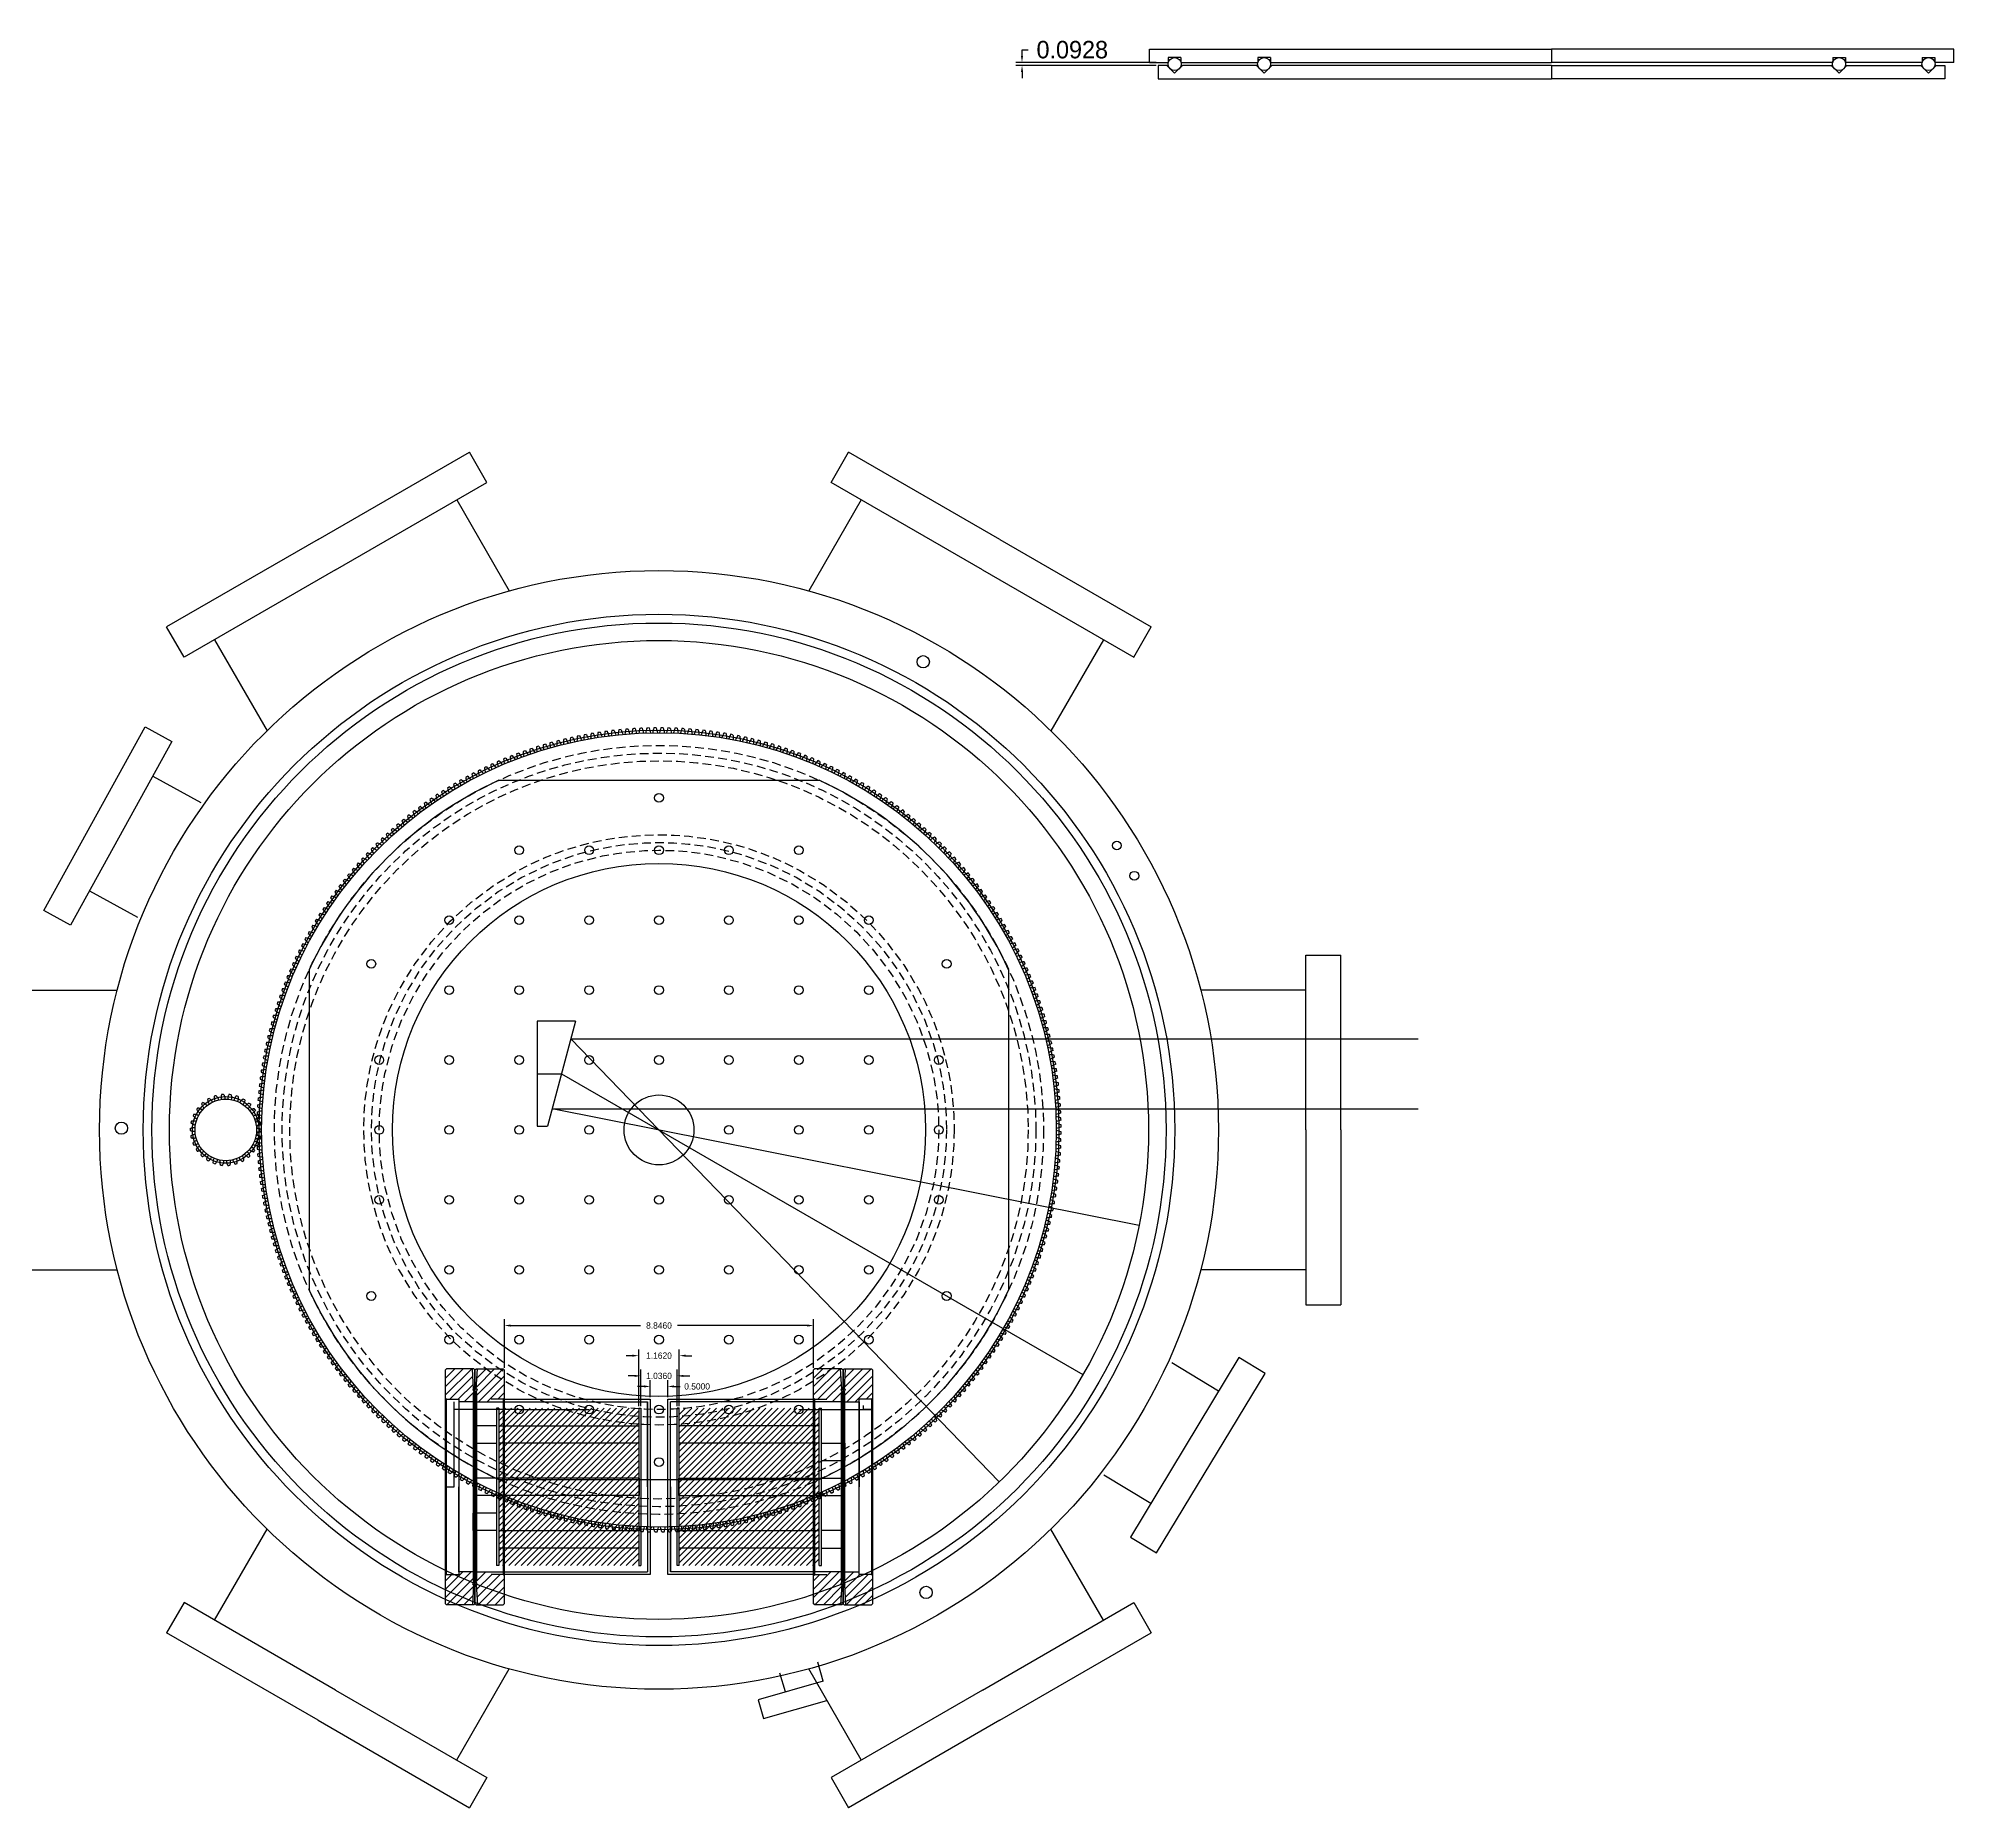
# Model space of a CAD drawing. Header units: inches. Extents: x -48 to 236, y -138 to 25.
# Drawn here: x 4.3 to 59.1, y -84.2 to -33.6 of the extents above; entities that cross this region are included whole.
import ezdxf

# ---------------------------------------------------------------- set-up
doc = ezdxf.new("R2010")
doc.units = ezdxf.units.IN
doc.header["$MEASUREMENT"] = 0
doc.linetypes.add('DASHED2', pattern=[0.375, 0.25, -0.125])
doc.dimstyles.get("Standard").update_dxf_attribs({"dimtxt": 0.18, "dimasz": 0.18, "dimexe": 0.18, "dimexo": 0.0625, "dimgap": 0.09, "dimtad": 0, "dimtih": 1, "dimtoh": 1, "dimdec": 4, "dimzin": 0, "dimdsep": 46, "dimtxsty": 'Standard', "dimcen": 0.09, "dimadec": 0, "dimazin": 0, "dimtfac": 1, "dimtdec": 4, "dimtofl": 0, "dimtmove": 0, "dimatfit": 3, "dimfxl": 1, "dimtolj": 1, "dimtzin": 0, "dimarcsym": 0})

# ---------------------------------------------------------------- blocks, each defined once
blk = doc.blocks.new('*U58')
at = {"color": 4}
blk.add_arc((-7.99, -8.151), 11.5, 45.4038, 45.7334, dxfattribs=at)
for points in [[(0.037, 0.084), (-0.004, 0.061), (-0.044, 0.036), (-0.084, 0.01)], [(0.084, 0.038), (0.061, -0.003), (0.037, -0.044), (0.012, -0.084)]]:
    blk.add_open_spline(points, degree=3, dxfattribs=at)
blk = doc.blocks.new('*U59')
at = {"color": 0, "linetype": 'ByBlock', "lineweight": -2, "transparency": 16777216}
for p, rotation in [((78.94, -95.975), 47.99999999998603), ((79.139, -95.965), 46.99999999998647), ((79.338, -95.957), 45.99999999998686), ((79.537, -95.954), 44.99999999998727), ((79.736, -95.953), 43.9999999999875), ((79.936, -95.957), 42.99999999998772), ((80.135, -95.963), 41.99999999998795), ((80.334, -95.974), 40.99999999998783), ((76.205, -96.486), 61.99999999998197), ((76.396, -96.427), 60.99999999998238), ((76.587, -96.372), 59.99999999998296), ((76.779, -96.32), 58.99999999998319), ((76.973, -96.272), 57.99999999998323), ((77.167, -96.227), 56.99999999998346), ((77.361, -96.185), 55.99999999998369), ((77.557, -96.147), 54.9999999999841), ((77.753, -96.112), 53.99999999998434), ((77.95, -96.081), 52.99999999998436), ((78.147, -96.053), 51.9999999999846), ((78.345, -96.028), 50.99999999998483), ((78.543, -96.007), 49.99999999998523), ((78.741, -95.989), 48.99999999998584), ((80.532, -95.987), 39.99999999998805), ((80.731, -96.004), 38.99999999998846), ((80.929, -96.025), 37.99999999998904), ((81.127, -96.049), 36.99999999998944), ((81.324, -96.076), 35.99999999998968), ((81.521, -96.107), 34.99999999999005), ((81.717, -96.142), 33.99999999999032), ((81.913, -96.179), 32.99999999999052), ((82.108, -96.221), 31.99999999999094), ((82.302, -96.265), 30.99999999999115), ((82.495, -96.313), 29.99999999999156), ((82.688, -96.364), 28.99999999999196), ((82.879, -96.419), 27.99999999999255), ((83.07, -96.477), 26.99999999999298), ((74.905, -96.987), 68.9999999999811), ((75.087, -96.905), 67.99999999998114), ((75.27, -96.827), 66.99999999998118), ((75.454, -96.752), 65.99999999998143), ((75.64, -96.681), 64.99999999998147), ((75.827, -96.612), 63.9999999999815), ((76.016, -96.547), 62.99999999998158), ((83.259, -96.538), 25.99999999999337), ((83.448, -96.603), 24.99999999999361), ((83.635, -96.671), 23.99999999999383), ((83.821, -96.742), 22.99999999999406), ((84.006, -96.817), 21.99999999999393), ((84.189, -96.894), 20.99999999999399), ((84.371, -96.975), 19.99999999999438), ((84.552, -97.059), 18.9999999999946), ((73.846, -97.54), 74.9999999999799), ((74.018, -97.44), 73.9999999999803), ((74.192, -97.343), 72.99999999998036), ((74.368, -97.249), 71.99999999998062), ((74.545, -97.159), 70.9999999999808), ((74.724, -97.071), 69.99999999998104), ((84.731, -97.146), 17.99999999999503), ((84.909, -97.236), 16.99999999999542), ((85.085, -97.33), 15.99999999999584), ((85.259, -97.426), 14.99999999999621), ((85.432, -97.525), 13.99999999999661), ((73.011, -98.083), 79.99999999997858), ((73.174, -97.968), 78.99999999997901), ((73.339, -97.857), 77.9999999999794), ((73.506, -97.748), 76.99999999997962), ((73.675, -97.642), 75.99999999997968), ((85.603, -97.628), 12.99999999999739), ((85.772, -97.733), 11.99999999999778), ((85.939, -97.841), 10.99999999999799), ((86.104, -97.953), 9.999999999998401), ((86.268, -98.067), 8.99999999999848), ((72.38, -98.569), 83.99999999997786), ((72.534, -98.443), 82.99999999997792), ((72.691, -98.32), 81.99999999997797), ((72.85, -98.2), 80.99999999997837), ((86.429, -98.184), 7.999999999998519), ((86.588, -98.303), 6.999999999998981), ((86.745, -98.426), 5.999999999999357), ((86.9, -98.551), 4.999999999999335), ((87.053, -98.679), 3.999999999999403), ((71.784, -99.097), 87.99999999997696), ((71.929, -98.961), 86.99999999997702), ((72.077, -98.828), 85.99999999997704), ((72.227, -98.697), 84.99999999997746), ((87.204, -98.809), 2.999999999999679), ((87.352, -98.942), 1.999999999999947), ((87.498, -99.078), 0.9999999999999002), ((71.226, -99.666), 91.99999999997675), ((71.362, -99.52), 90.99999999997681), ((71.5, -99.377), 89.99999999997667), ((71.64, -99.236), 88.99999999997672), ((87.782, -99.357), 358.9999999999983), ((87.921, -99.5), 357.9999999999979), ((88.057, -99.646), 356.9999999999979), ((70.709, -100.273), 95.99999999997618), ((70.834, -100.118), 94.99999999997608), ((70.962, -99.965), 93.99999999997651), ((71.093, -99.814), 92.99999999997671), ((88.19, -99.793), 355.9999999999981), ((88.321, -99.944), 354.999999999998), ((88.449, -100.096), 353.9999999999981), ((88.575, -100.251), 352.9999999999981), ((70.35, -100.75), 98.99999999997571), ((70.467, -100.589), 97.99999999997574), ((70.587, -100.43), 96.99999999997615), ((88.698, -100.408), 351.9999999999982), ((88.818, -100.567), 350.9999999999983), ((88.935, -100.728), 349.9999999999984), ((69.911, -101.415), 102.9999999999748), ((70.017, -101.246), 101.999999999975), ((70.125, -101.079), 100.9999999999754), ((70.236, -100.914), 99.99999999997563), ((89.05, -100.891), 348.9999999999982), ((89.161, -101.056), 347.9999999999982), ((89.27, -101.223), 346.9999999999985), ((89.376, -101.391), 345.9999999999985), ((69.613, -101.933), 105.9999999999739), ((69.709, -101.759), 104.9999999999743), ((69.809, -101.586), 103.9999999999746), ((89.478, -101.562), 344.9999999999989), ((89.578, -101.734), 343.9999999999993), ((89.675, -101.909), 342.9999999999997), ((69.342, -102.466), 108.9999999999733), ((69.43, -102.287), 107.9999999999735), ((69.52, -102.109), 106.9999999999739), ((89.769, -102.084), 341.9999999999998), ((89.859, -102.262), 340.9999999999997), ((89.947, -102.441), 339.9999999999997), ((69.1, -103.012), 112), ((69.178, -102.829), 110.9999999999722), ((69.259, -102.647), 109.999999999973), ((90.031, -102.621), 338.9999999999998), ((90.113, -102.803), 337.9999999999999), ((90.191, -102.986), 336.999999999972), ((68.887, -103.57), 114.9999999999991), ((68.955, -103.383), 113.9999999999995), ((69.026, -103.197), 113), ((90.266, -103.171), 335.9999999999722), ((90.337, -103.357), 334.9999999999723), ((90.406, -103.544), 333.9999999999724), ((68.703, -104.139), 117.9999999999983), ((68.761, -103.948), 116.9999999999987), ((68.822, -103.759), 115.9999999999987), ((90.471, -103.732), 332.9999999999727), ((90.532, -103.922), 331.9999999999729), ((90.591, -104.112), 330.9999999999728), ((68.549, -104.716), 120.9999999999967), ((68.597, -104.523), 119.9999999999973), ((68.648, -104.33), 118.9999999999977), ((90.646, -104.303), 329.9999999999729), ((90.698, -104.496), 328.9999999999729), ((90.746, -104.689), 327.9999999999732), ((68.463, -105.105), 122.9999999999962), ((68.504, -104.91), 121.9999999999965), ((90.791, -104.883), 326.9999999999732), ((90.833, -105.078), 325.9999999999733), ((90.871, -105.273), 324.9999999999735), ((68.36, -105.694), 125.9999999999959), ((68.391, -105.497), 124.9999999999962), ((68.425, -105.301), 123.9999999999962), ((90.906, -105.47), 323.9999999999737), ((90.938, -105.666), 322.999999999974), ((68.288, -106.287), 128.9999999999947), ((68.308, -106.089), 127.9999999999953), ((68.332, -105.891), 126.9999999999957), ((90.965, -105.864), 321.9999999999744), ((90.99, -106.061), 320.9999999999746), ((91.011, -106.259), 319.999999999975), ((68.247, -106.883), 131.9999999999944), ((68.257, -106.684), 130.9999999999942), ((68.271, -106.486), 129.9999999999945), ((91.029, -106.458), 318.9999999999756), ((91.043, -106.656), 317.999999999976), ((91.053, -106.855), 316.9999999999766), ((68.237, -107.282), 133.9999999999939), ((68.237, -107.481), 134.9999999999937), ((68.24, -107.082), 132.9999999999941), ((91.061, -107.054), 315.9999999999771), ((91.064, -107.254), 314.9999999999775), ((91.065, -107.453), 313.9999999999778), ((68.241, -107.68), 135.9999999999933), ((68.248, -107.879), 136.9999999999931), ((91.055, -107.851), 311.9999999999784), ((91.061, -107.652), 312.9999999999782), ((68.259, -108.078), 137.9999999999928), ((68.273, -108.277), 138.9999999999924), ((68.29, -108.475), 139.9999999999918), ((91.014, -108.447), 308.9999999999786), ((91.031, -108.249), 309.9999999999785), ((91.045, -108.05), 310.9999999999783), ((68.312, -108.673), 140.9999999999914), ((68.336, -108.871), 141.9999999999914), ((68.364, -109.068), 142.9999999999912), ((90.942, -109.041), 305.9999999999791), ((90.969, -108.843), 306.9999999999789), ((90.993, -108.645), 307.9999999999786), ((68.395, -109.265), 143.9999999999908), ((68.43, -109.461), 144.9999999999902), ((68.469, -109.657), 145.9999999999896), ((90.839, -109.629), 302.9999999999799), ((90.876, -109.434), 303.9999999999795), ((90.911, -109.237), 304.9999999999793), ((68.51, -109.851), 146.999999999989), ((68.555, -110.045), 147.9999999999884), ((90.705, -110.212), 299.999999999981), ((90.753, -110.018), 300.9999999999806), ((90.797, -109.824), 301.9999999999803), ((68.604, -110.239), 148.9999999999879), ((68.655, -110.431), 149.9999999999874), ((68.711, -110.622), 150.9999999999868), ((90.599, -110.596), 297.9999999999812), ((90.654, -110.404), 298.9999999999812), ((68.769, -110.813), 151.9999999999864), ((68.831, -111.002), 152.999999999986), ((68.896, -111.191), 153.999999999986), ((90.415, -111.164), 294.9999999999812), ((90.48, -110.976), 295.9999999999811), ((90.541, -110.786), 296.9999999999814), ((68.964, -111.378), 154.9999999999861), ((69.036, -111.564), 155.9999999999861), ((69.111, -111.748), 156.999999999986), ((90.201, -111.722), 291.9999999999817), ((90.276, -111.538), 292.9999999999813), ((90.347, -111.351), 293.9999999999813), ((69.189, -111.931), 157.9999999999862), ((69.27, -112.113), 158.9999999999859), ((69.355, -112.294), 159.9999999999855), ((89.959, -112.269), 288.9999999999829), ((90.043, -112.088), 289.9999999999829), ((90.124, -111.906), 290.9999999999825), ((69.442, -112.473), 160.9999999999853), ((69.533, -112.65), 161.9999999999852), ((69.626, -112.826), 162.9999999999852), ((89.688, -112.801), 285.9999999999836), ((89.782, -112.625), 286.9999999999833), ((89.872, -112.448), 287.999999999983), ((69.723, -113), 163.9999999999851), ((69.823, -113.172), 164.9999999999851), ((69.926, -113.343), 165.9999999999845), ((89.39, -113.319), 282.9999999999837), ((89.493, -113.148), 283.9999999999836), ((89.592, -112.976), 284.9999999999835), ((70.032, -113.512), 166.9999999999841), ((70.14, -113.679), 167.9999999999841), ((70.252, -113.844), 168.999999999984), ((70.366, -114.007), 169.9999999999836), ((88.951, -113.984), 278.9999999999843), ((89.065, -113.821), 279.9999999999843), ((89.177, -113.655), 280.9999999999843), ((89.285, -113.488), 281.9999999999841), ((70.484, -114.168), 170.9999999999834), ((70.604, -114.327), 171.9999999999833), ((70.727, -114.484), 172.9999999999832), ((88.592, -114.462), 275.9999999999855), ((88.715, -114.305), 276.9999999999851), ((88.834, -114.145), 277.9999999999847), ((70.852, -114.638), 173.9999999999829), ((70.98, -114.791), 174.9999999999826), ((71.111, -114.941), 175.9999999999823), ((71.245, -115.089), 176.999999999982), ((88.076, -115.068), 271.9999999999866), ((88.209, -114.92), 272.9999999999864), ((88.339, -114.77), 273.9999999999861), ((88.467, -114.617), 274.9999999999857), ((71.381, -115.234), 177.999999999982), ((71.519, -115.378), 178.9999999999819), ((71.66, -115.518), 180), ((71.804, -115.656), 180.9999999999817), ((87.518, -115.637), 267.9999999999868), ((87.661, -115.499), 268.9999999999868), ((87.802, -115.358), 269.9999999999867), ((87.94, -115.214), 270.9999999999866), ((71.95, -115.792), 181.9999999999816), ((72.098, -115.925), 182.9999999999817), ((72.249, -116.056), 183.9999999999815), ((72.401, -116.184), 184.9999999999815), ((86.922, -116.166), 263.9999999999876), ((87.074, -116.038), 264.9999999999873), ((87.225, -115.907), 265.9999999999869), ((87.372, -115.773), 266.9999999999869), ((72.556, -116.309), 185.9999999999815), ((72.713, -116.431), 186.9999999999815), ((72.873, -116.551), 187.9999999999813), ((73.034, -116.668), 188.9999999999809), ((86.127, -116.766), 258.9999999999887), ((86.29, -116.652), 259.9999999999886), ((86.451, -116.534), 260.9999999999882), ((86.61, -116.414), 261.9999999999878), ((86.767, -116.291), 262.9999999999876), ((73.197, -116.782), 189.9999999999808), ((73.363, -116.893), 190.9999999999806), ((73.53, -117.001), 191.9999999999803), ((73.699, -117.107), 192.9999999999803), ((73.87, -117.209), 193.9999999999799), ((74.042, -117.309), 194.9999999999795), ((85.284, -117.295), 253.9999999999894), ((85.456, -117.195), 254.9999999999894), ((85.627, -117.092), 255.999999999989), ((85.795, -116.986), 256.9999999999886), ((85.962, -116.878), 257.9999999999887), ((74.217, -117.405), 195.9999999999792), ((74.393, -117.498), 196.999999999979), ((74.57, -117.588), 197.9999999999786), ((74.749, -117.676), 198.9999999999784), ((74.93, -117.76), 199.9999999999783), ((75.112, -117.84), 200.9999999999779), ((84.215, -117.829), 247.9999999999912), ((84.397, -117.748), 248.9999999999908), ((84.577, -117.663), 249.9999999999905), ((84.756, -117.576), 250.9999999999905), ((84.934, -117.485), 251.9999999999903), ((85.109, -117.392), 252.9999999999899), ((75.296, -117.918), 201.9999999999775), ((75.481, -117.992), 202.9999999999771), ((75.667, -118.064), 203.9999999999767), ((75.854, -118.131), 204.9999999999762), ((76.042, -118.196), 205.9999999999761), ((76.232, -118.257), 206.9999999999762), ((76.422, -118.315), 207.9999999999761), ((76.614, -118.37), 208.9999999999761), ((76.806, -118.421), 209.9999999999761), ((82.522, -118.414), 238.9999999999936), ((82.715, -118.363), 239.9999999999932), ((82.906, -118.307), 240.999999999993), ((83.096, -118.249), 241.9999999999929), ((83.286, -118.187), 242.9999999999929), ((83.474, -118.122), 243.9999999999928), ((83.661, -118.054), 244.9999999999926), ((83.847, -117.982), 245.999999999992), ((84.032, -117.907), 246.9999999999916), ((77, -118.469), 210.9999999999758), ((77.194, -118.514), 211.9999999999754), ((77.389, -118.555), 212.9999999999749), ((77.584, -118.593), 213.9999999999744), ((77.781, -118.627), 214.9999999999742), ((77.978, -118.658), 215.9999999999742), ((78.175, -118.686), 216.999999999974), ((78.373, -118.71), 217.9999999999737), ((78.571, -118.73), 218.9999999999735), ((78.769, -118.747), 219.9999999999733), ((78.968, -118.761), 220.9999999999728), ((79.167, -118.771), 221.9999999999726), ((79.366, -118.778), 222.9999999999724), ((79.565, -118.781), 223.999999999972), ((79.764, -118.781), 225), ((79.964, -118.777), 225.9999999999996), ((80.163, -118.77), 226.999999999999), ((80.362, -118.759), 227.9999999999984), ((80.56, -118.745), 228.999999999998), ((80.759, -118.728), 229.9999999999974), ((80.957, -118.706), 230.9999999999972), ((81.155, -118.682), 231.999999999997), ((81.352, -118.654), 232.9999999999966), ((81.548, -118.623), 233.999999999996), ((81.745, -118.588), 234.9999999999954), ((81.94, -118.549), 235.9999999999948), ((82.135, -118.508), 236.9999999999946), ((82.329, -118.463), 237.9999999999942)]:
    blk.add_blockref('*U58', p, dxfattribs=dict(at, rotation=rotation))
blk.add_blockref('*U58', (87.641, -99.216), dxfattribs=at)
blk = doc.blocks.new('*U60')
at = {"color": 4}
blk.add_arc((-0.621, -0.699), 1.017, 46.6812, 49.9504, dxfattribs=at)
for points in [[(0.033, 0.079), (0.025, 0.075), (0.007, 0.066), (-0.016, 0.052), (-0.033, 0.039), (-0.043, 0.03), (-0.057, 0.014), (-0.067, 0.002), (-0.077, -0.008)], [(0.077, 0.04), (0.074, 0.032), (0.067, 0.013), (0.056, -0.011), (0.044, -0.03), (0.037, -0.041), (0.023, -0.056), (0.012, -0.068), (0.003, -0.079)]]:
    blk.add_open_spline(points, degree=3, knots=[0.185804, 0.185804, 0.185804, 0.185804, 0.2133464, 0.2444606, 0.2666883, 0.280025, 0.284471, 0.3276073, 0.3276073, 0.3276073, 0.3276073], dxfattribs=at)
blk = doc.blocks.new('*U61')
at = {"color": 0, "linetype": 'ByBlock', "lineweight": -2, "transparency": 16777216}
for p, rotation in [((78.89, -106.823), 95.99999999999993), ((79.02, -106.677), 83.99999999999994), ((79.178, -106.561), 71.99999999999994), ((79.356, -106.48), 59.99999999999994), ((79.547, -106.438), 47.99999999999996), ((79.742, -106.437), 35.99999999999991), ((79.934, -106.476), 23.99999999999994), ((80.113, -106.554), 11.99999999999993), ((80.404, -106.812), 347.9999999999997), ((78.716, -107.374), 131.9999999999999), ((78.735, -107.179), 119.9999999999999), ((78.794, -106.993), 107.9999999999999), ((80.502, -106.981), 335.9999999999997), ((80.564, -107.166), 323.9999999999997), ((80.586, -107.361), 311.9999999999997), ((78.737, -107.568), 143.9999999999999), ((78.799, -107.754), 155.9999999999998), ((78.898, -107.922), 167.9999999999999), ((80.411, -107.912), 275.9999999999997), ((80.508, -107.742), 287.9999999999997), ((80.567, -107.555), 299.9999999999997), ((79.03, -108.067), 180), ((79.189, -108.18), 191.9999999999997), ((79.368, -108.259), 203.9999999999997), ((79.56, -108.298), 215.9999999999997), ((79.755, -108.297), 227.9999999999997), ((79.946, -108.255), 239.9999999999997), ((80.124, -108.174), 251.9999999999997), ((80.281, -108.058), 263.9999999999998)]:
    blk.add_blockref('*U60', p, dxfattribs=dict(at, rotation=rotation))
blk.add_blockref('*U60', (80.272, -106.668), dxfattribs=at)
blk = doc.blocks.new('*D73')
at = {"color": 0, "lineweight": -2, "transparency": 16777216}
for p, q in [((32.437, -34.128), (32.437, -33.948)), ((32.437, -33.948), (32.617, -33.948)), ((36.269, -34.308), (32.257, -34.308)), ((36.269, -34.401), (32.257, -34.401)), ((32.437, -34.581), (32.437, -34.761))]:
    blk.add_line(p, q, dxfattribs=at)
at = {"color": 0, "transparency": 16777216}
for points in [[(32.407, -34.128), (32.467, -34.128), (32.437, -34.308)], [(32.407, -34.581), (32.467, -34.581), (32.437, -34.401)]]:
    blk.add_solid(points, dxfattribs=at)
at = {"layer": 'Defpoints', "color": 0, "transparency": 16777216}
for p in [(32.437, -34.308), (36.331, -34.308), (36.331, -34.401)]:
    blk.add_point(p, dxfattribs=at)
at = {"color": 0, "transparency": 16777216, "insert": (33.874, -33.948), "char_height": 0.5, "attachment_point": 5}
blk.add_mtext('\\A1;0.0928', dxfattribs=at)
blk = doc.blocks.new('*D110')
at = {"color": 0, "lineweight": -2, "transparency": 16777216}
for p, q in [((17.632, -71.648), (17.632, -70.261)), ((17.812, -70.441), (21.53, -70.441)), ((26.298, -70.441), (22.58, -70.441)), ((26.478, -71.648), (26.478, -70.261))]:
    blk.add_line(p, q, dxfattribs=at)
at = {"color": 0, "transparency": 16777216}
for points in [[(17.812, -70.411), (17.812, -70.471), (17.632, -70.441)], [(26.298, -70.411), (26.298, -70.471), (26.478, -70.441)]]:
    blk.add_solid(points, dxfattribs=at)
at = {"layer": 'Defpoints', "color": 0, "transparency": 16777216}
for p in [(26.478, -70.441), (17.632, -71.71), (26.478, -71.71)]:
    blk.add_point(p, dxfattribs=at)
at = {"color": 0, "transparency": 16777216, "insert": (22.055, -70.441), "char_height": 0.18, "attachment_point": 5}
blk.add_mtext('\\A1;8.8460', dxfattribs=at)
blk = doc.blocks.new('*D111')
at = {"color": 0, "lineweight": -2, "transparency": 16777216}
for p, q in [((21.625, -72.183), (21.445, -72.183)), ((21.805, -72.488), (21.805, -72.003)), ((22.305, -72.488), (22.305, -72.003)), ((22.485, -72.183), (22.665, -72.183))]:
    blk.add_line(p, q, dxfattribs=at)
at = {"color": 0, "transparency": 16777216}
for points in [[(21.625, -72.153), (21.625, -72.213), (21.805, -72.183)], [(22.485, -72.153), (22.485, -72.213), (22.305, -72.183)]]:
    blk.add_solid(points, dxfattribs=at)
at = {"layer": 'Defpoints', "color": 0, "transparency": 16777216}
for p in [(22.305, -72.183), (21.805, -72.55), (22.305, -72.55)]:
    blk.add_point(p, dxfattribs=at)
at = {"color": 0, "transparency": 16777216, "insert": (23.145, -72.183), "char_height": 0.18, "attachment_point": 5}
blk.add_mtext('\\A1;0.5000', dxfattribs=at)
blk = doc.blocks.new('*D112')
at = {"color": 0, "lineweight": -2, "transparency": 16777216}
for p, q in [((21.537, -72.743), (21.537, -71.702)), ((22.573, -72.743), (22.573, -71.702)), ((21.357, -71.882), (21.177, -71.882)), ((22.753, -71.882), (22.933, -71.882))]:
    blk.add_line(p, q, dxfattribs=at)
at = {"color": 0, "transparency": 16777216}
for points in [[(21.357, -71.852), (21.357, -71.912), (21.537, -71.882)], [(22.753, -71.852), (22.753, -71.912), (22.573, -71.882)]]:
    blk.add_solid(points, dxfattribs=at)
at = {"layer": 'Defpoints', "color": 0, "transparency": 16777216}
for p in [(22.573, -71.882), (21.537, -72.805), (22.573, -72.805)]:
    blk.add_point(p, dxfattribs=at)
at = {"color": 0, "transparency": 16777216, "insert": (22.055, -71.882), "char_height": 0.18, "attachment_point": 5}
blk.add_mtext('\\A1;1.0360', dxfattribs=at)
blk = doc.blocks.new('*D113')
at = {"color": 0, "lineweight": -2, "transparency": 16777216}
for p, q in [((21.474, -72.743), (21.474, -71.123)), ((22.636, -72.743), (22.636, -71.123)), ((21.294, -71.303), (21.114, -71.303)), ((22.816, -71.303), (22.996, -71.303))]:
    blk.add_line(p, q, dxfattribs=at)
at = {"color": 0, "transparency": 16777216}
for points in [[(21.294, -71.273), (21.294, -71.333), (21.474, -71.303)], [(22.816, -71.273), (22.816, -71.333), (22.636, -71.303)]]:
    blk.add_solid(points, dxfattribs=at)
at = {"layer": 'Defpoints', "color": 0, "transparency": 16777216}
for p in [(22.636, -71.303), (21.474, -72.805), (22.636, -72.805)]:
    blk.add_point(p, dxfattribs=at)
at = {"color": 0, "transparency": 16777216, "insert": (22.055, -71.303), "char_height": 0.18, "attachment_point": 5}
blk.add_mtext('\\A1;1.1620', dxfattribs=at)

msp = doc.modelspace()

# ---------------------------------------------------------------- hatches: boundary and pattern name
h = msp.add_hatch()
h.set_pattern_fill('ANSI31', color=1)
h.set_pattern_definition([(45, (42.602, -48.7493), (-0.08838835, 0.08838835), [])])
h.paths.add_polyline_path([(21.47364, -72.80547), (17.47364, -72.80547), (17.47364, -73.30547), (21.47364, -73.30547)])
h.paths.add_polyline_path([(21.47364, -73.30547), (17.47364, -73.30547), (17.47364, -73.80547), (21.47364, -73.80547)])
h.paths.add_polyline_path([(21.47364, -73.80547), (17.47364, -73.80547), (17.47364, -76.30547), (21.47364, -76.30547)])
h.paths.add_polyline_path([(21.47364, -76.30547), (17.47364, -76.30547), (17.47364, -76.80547), (21.47364, -76.80547)])
h.paths.add_polyline_path([(21.47364, -76.80547), (17.47364, -76.80547), (17.47364, -77.30547), (21.47364, -77.30547)])
h = msp.add_hatch()
h.set_pattern_fill('ANSI31', color=1, angle=180)
h.set_pattern_definition([(225, (1.50727, -101.36124), (0.08838835, -0.08838835), [])])
h.paths.add_polyline_path([(22.63564, -77.30506), (26.63564, -77.30506), (26.63564, -76.80506), (22.63564, -76.80506)])
h.paths.add_polyline_path([(22.63564, -76.80506), (26.63564, -76.80506), (26.63564, -76.30506), (22.63564, -76.30506)])
h.paths.add_polyline_path([(22.63564, -76.30506), (26.63564, -76.30506), (26.63564, -73.80506), (22.63564, -73.80506)])
h.paths.add_polyline_path([(22.63564, -73.80506), (26.63564, -73.80506), (26.63564, -73.30506), (22.63564, -73.30506)])
h.paths.add_polyline_path([(22.63564, -73.30506), (26.63564, -73.30506), (26.63564, -72.80506), (22.63564, -72.80506)])

# ---------------------------------------------------------------- linework, layer by layer
at = {"color": 4}
for p, q in [((36.08126, -34.30848), (36.08126, -33.93348)), ((36.08126, -33.93348), (47.58126, -33.93348)), ((47.58126, -33.93348), (47.58126, -34.30848)), ((47.58126, -33.93348), (47.58126, -34.30848)), ((47.58126, -33.93348), (47.58126, -34.30848)), ((47.58126, -33.93348), (47.58126, -34.30848)), ((47.58126, -33.93348), (47.58126, -34.30848)), ((59.08126, -33.93348), (47.58126, -33.93348)), ((47.58126, -33.93348), (47.58126, -34.30848)), ((47.58126, -33.93348), (47.58126, -34.30848)), ((47.58126, -33.93348), (47.58126, -34.30848)), ((59.08126, -34.30848), (59.08126, -33.93348)), ((36.08126, -34.30848), (36.62116, -34.30848)), ((36.33126, -34.40124), (36.33126, -34.77624)), ((36.58129, -34.40124), (36.33126, -34.40124)), ((36.80226, -34.62221), (36.58129, -34.40124)), ((36.98336, -34.16951), (36.62116, -34.16951)), ((36.62116, -34.16951), (36.62116, -34.30848)), ((37.02323, -34.40124), (36.80226, -34.62221)), ((36.98336, -34.16951), (36.98336, -34.30848)), ((36.98336, -34.30848), (39.17916, -34.30848)), ((39.13929, -34.40124), (37.02323, -34.40124)), ((39.36026, -34.62221), (39.13929, -34.40124)), ((39.54136, -34.16951), (39.17916, -34.16951)), ((39.17916, -34.16951), (39.17916, -34.30848)), ((39.58123, -34.40124), (39.36026, -34.62221)), ((39.54136, -34.16951), (39.54136, -34.30848)), ((39.54136, -34.30848), (47.58126, -34.30848)), ((47.58126, -34.40124), (39.58123, -34.40124)), ((55.62116, -34.30848), (47.58126, -34.30848)), ((47.58126, -34.40124), (47.58126, -34.77624)), ((47.58126, -34.40124), (47.58126, -34.77624)), ((47.58126, -34.40124), (47.58126, -34.77624)), ((47.58126, -34.40124), (47.58126, -34.77624)), ((47.58126, -34.40124), (47.58126, -34.77624)), ((47.58126, -34.40124), (47.58126, -34.77624)), ((47.58126, -34.40124), (47.58126, -34.77624)), ((47.58126, -34.40124), (47.58126, -34.77624)), ((47.58126, -34.40124), (55.58129, -34.40124)), ((47.58126, -34.40124), (47.58126, -34.77624)), ((47.58126, -34.40124), (47.58126, -34.77624)), ((47.58126, -34.40124), (47.58126, -34.77624)), ((47.58126, -34.40124), (47.58126, -34.77624)), ((47.58126, -34.40124), (47.58126, -34.77624)), ((47.58126, -34.40124), (47.58126, -34.77624)), ((47.58126, -34.40124), (47.58126, -34.77624)), ((47.58126, -34.40124), (47.58126, -34.77624)), ((55.58129, -34.40124), (55.80226, -34.62221)), ((55.62116, -34.16951), (55.98336, -34.16951)), ((55.62116, -34.16951), (55.62116, -34.30848)), ((55.80226, -34.62221), (56.02323, -34.40124)), ((55.98336, -34.16951), (55.98336, -34.30848)), ((58.17916, -34.30848), (55.98336, -34.30848)), ((56.02323, -34.40124), (58.13929, -34.40124)), ((58.13929, -34.40124), (58.36026, -34.62221)), ((58.17916, -34.16951), (58.54136, -34.16951)), ((58.17916, -34.16951), (58.17916, -34.30848)), ((58.36026, -34.62221), (58.58123, -34.40124)), ((58.54136, -34.16951), (58.54136, -34.30848)), ((59.08126, -34.30848), (58.54136, -34.30848)), ((58.58123, -34.40124), (58.83126, -34.40124)), ((58.83126, -34.40124), (58.83126, -34.77624)), ((36.33126, -34.77624), (38.08126, -34.77624)), ((38.08126, -34.77624), (47.58126, -34.77624)), ((57.08126, -34.77624), (47.58126, -34.77624)), ((58.83126, -34.77624), (57.08126, -34.77624)), ((17.47364, -73.30547), (21.47364, -73.30547)), ((22.63564, -73.30506), (26.63564, -73.30506)), ((21.47364, -73.80547), (17.47364, -73.80547)), ((26.63564, -73.80506), (22.63564, -73.80506)), ((17.47364, -76.30547), (21.47364, -76.30547)), ((22.63564, -76.30506), (26.63564, -76.30506)), ((21.47364, -76.80547), (17.47364, -76.80547)), ((26.63564, -76.80506), (22.63564, -76.80506))]:
    msp.add_line(p, q, dxfattribs=at)
for p, q in [((12.30464, -47.95807), (16.63476, -45.45807)), ((17.13476, -46.3241), (16.63476, -45.45807)), ((26.97451, -46.3241), (27.47451, -45.45807)), ((31.80464, -47.95807), (27.47451, -45.45807)), ((12.80464, -48.8241), (17.13476, -46.3241)), ((31.30464, -48.8241), (26.97451, -46.3241)), ((16.26874, -46.8241), (17.77277, -49.42916)), ((27.84054, -46.8241), (26.3365, -49.42916)), ((27.84054, -46.8241), (26.3365, -49.42916)), ((12.30464, -47.95807), (7.97451, -50.45807)), ((31.80464, -47.95807), (36.13476, -50.45807)), ((12.80464, -48.8241), (8.47451, -51.3241)), ((31.30464, -48.8241), (35.63476, -51.3241)), ((8.47451, -51.3241), (7.97451, -50.45807)), ((9.34054, -50.8241), (10.84457, -53.42916)), ((34.76874, -50.8241), (33.26471, -53.42916)), ((34.76874, -50.8241), (33.26471, -53.42916)), ((35.63476, -51.3241), (36.13476, -50.45807)), ((7.58025, -54.72385), (8.94855, -55.47828)), ((17.47206, -54.84557), (26.63721, -54.84557)), ((5.90869, -55.94334), (5.90869, -55.94334)), ((5.76962, -58.00778), (7.13792, -58.7622)), ((40.55464, -64.84557), (40.55464, -59.84557)), ((40.55464, -59.84557), (41.55464, -59.84557)), ((41.55464, -64.84557), (41.55464, -59.84557)), ((12.05464, -60.26299), (12.05464, -69.42814)), ((32.05464, -60.26299), (32.05464, -69.42814)), ((3.55464, -60.84557), (6.5627, -60.84557)), ((40.55464, -60.84557), (37.54657, -60.84557)), ((40.55464, -60.84557), (37.54657, -60.84557)), ((19.27006, -63.23789), (34.17899, -71.84557)), ((40.55464, -64.84557), (40.55464, -69.84557)), ((41.55464, -64.84557), (41.55464, -69.84557)), ((3.55464, -68.84557), (6.5627, -68.84557)), ((40.55464, -68.84557), (37.54657, -68.84557)), ((40.55464, -68.84557), (37.54657, -68.84557)), ((40.55464, -69.84557), (41.55464, -69.84557)), ((16.79164, -71.71062), (16.79164, -75.05547)), ((38.05749, -72.3199), (36.71999, -71.51213)), ((15.95164, -72.80547), (15.95164, -75.05547)), ((16.20164, -74.15913), (16.20164, -72.62047)), ((18.05464, -72.84557), (16.20164, -72.84557)), ((17.25164, -72.62047), (21.72164, -72.62047)), ((17.60164, -72.55047), (21.72164, -72.55047)), ((18.05464, -72.84557), (20.05464, -72.84557)), ((21.72164, -72.55047), (21.80464, -72.55007)), ((21.72164, -75.05546), (21.72164, -72.62047)), ((21.72164, -72.62047), (21.72164, -75.05547)), ((21.80464, -72.55007), (21.80464, -77.56046)), ((22.30464, -77.56046), (22.30464, -72.55007)), ((22.30464, -72.55007), (22.38764, -72.55007)), ((22.38764, -72.55007), (26.50764, -72.55007)), ((22.38764, -75.05507), (22.38764, -72.62007)), ((26.85764, -72.62007), (22.38764, -72.62007)), ((26.05464, -72.84557), (28.15764, -72.84557)), ((27.77764, -72.62006), (27.77764, -75.05506)), ((27.90764, -72.84557), (27.90764, -72.72593)), ((28.15764, -72.84557), (27.90764, -72.84557)), ((16.79164, -75.05547), (16.79164, -73.47207)), ((27.31764, -75.05507), (27.31764, -73.47167)), ((16.20164, -75.05547), (16.20164, -74.15913)), ((21.48664, -74.80547), (16.79164, -74.80547)), ((17.47206, -74.84557), (26.63721, -74.84557)), ((21.48664, -74.80547), (21.48664, -75.05547)), ((22.62264, -75.05507), (22.62264, -74.80507)), ((22.62264, -74.80507), (27.31764, -74.80507)), ((36.11884, -75.52991), (34.78134, -74.72214)), ((15.95164, -75.05547), (16.20164, -75.05547)), ((16.33164, -77.49047), (16.33164, -75.05547)), ((16.79164, -75.05547), (16.79164, -76.63887)), ((21.48664, -75.30547), (16.79164, -75.30547)), ((21.48664, -75.05547), (21.48664, -75.30547)), ((21.72164, -75.05546), (21.72164, -77.49047)), ((22.38764, -75.05507), (22.38764, -77.49007)), ((22.38764, -77.49007), (22.38764, -75.05507)), ((22.62264, -75.30507), (22.62264, -75.05507)), ((22.62264, -75.30507), (27.31764, -75.30507)), ((27.31764, -78.39992), (27.31764, -75.05507)), ((27.31764, -75.05507), (27.31764, -76.63847)), ((28.15764, -77.30506), (28.15764, -75.05506)), ((9.34054, -78.86704), (10.84457, -76.26197)), ((34.76874, -78.86704), (33.26471, -76.26197)), ((17.25164, -77.49047), (21.72164, -77.49047)), ((21.72164, -77.56046), (17.60164, -77.56047)), ((21.80464, -77.56046), (21.72164, -77.56046)), ((22.38764, -77.56007), (22.30464, -77.56046)), ((26.85764, -77.49007), (22.38764, -77.49007)), ((26.50764, -77.56007), (22.38764, -77.56007)), ((8.47451, -78.36704), (7.97451, -79.23306)), ((12.80464, -80.86704), (8.47451, -78.36704)), ((31.30464, -80.86704), (35.63476, -78.36704)), ((35.63476, -78.36704), (36.13476, -79.23306)), ((12.30464, -81.73306), (7.97451, -79.23306)), ((31.80464, -81.73306), (36.13476, -79.23306)), ((16.26874, -82.86704), (17.77277, -80.26197)), ((25.66828, -80.92175), (25.51457, -80.38066)), ((27.84054, -82.86704), (26.3365, -80.26197)), ((26.75046, -80.61433), (26.59675, -80.07324)), ((12.80464, -80.86704), (17.13476, -83.36704)), ((31.30464, -80.86704), (26.97451, -83.36704)), ((12.30464, -81.73306), (16.63476, -84.23306)), ((31.80464, -81.73306), (27.47451, -84.23306)), ((17.13476, -83.36704), (16.63476, -84.23306)), ((26.97451, -83.36704), (27.47451, -84.23306))]:
    msp.add_line(p, q)
at = {"color": 2}
for p, q in [((19.66813, -61.73789), (18.56813, -61.73789)), ((18.56813, -61.73789), (18.56813, -64.73789)), ((19.66813, -61.73789), (18.86813, -64.73789)), ((18.56813, -63.23789), (19.27006, -63.23789)), ((18.56813, -64.73789), (18.86813, -64.73789)), ((16.74164, -73.30547), (16.74164, -73.80547)), ((17.41064, -73.30547), (16.74164, -73.30547)), ((16.74164, -73.80547), (17.41064, -73.80547)), ((26.69864, -73.80506), (27.36764, -73.80506)), ((27.36764, -73.80506), (27.36764, -74.30506)), ((26.69864, -74.30506), (27.36764, -74.30506)), ((16.74164, -76.30547), (16.74164, -75.80547)), ((17.41064, -75.80547), (16.74164, -75.80547)), ((17.41064, -76.30547), (16.74164, -76.30547)), ((27.36764, -76.30506), (26.69864, -76.30506)), ((27.36764, -76.80506), (27.36764, -76.30506)), ((26.69864, -76.80506), (27.36764, -76.80506))]:
    msp.add_line(p, q, dxfattribs=at)
at = {"color": 1}
for p, q in [((19.5348, -62.23789), (43.76813, -62.23789)), ((19.5348, -62.23789), (31.78311, -74.91318)), ((19.00147, -64.23789), (43.76813, -64.23789)), ((35.78532, -67.5784), (19.00147, -64.23789))]:
    msp.add_line(p, q, dxfattribs=at)
at = {"color": 2, "linetype": 'Continuous'}
for p, q in [((16.69882, -71.68047), (15.95164, -72.42766)), ((16.45726, -71.68047), (15.95164, -72.1861)), ((16.2157, -71.68047), (15.95164, -71.94454)), ((16.83305, -72.20137), (17.35394, -71.68047)), ((16.84164, -72.43433), (17.5955, -71.68047)), ((16.8464, -71.94645), (17.11239, -71.68047)), ((16.85976, -71.69153), (16.87083, -71.68047)), ((27.22482, -71.68007), (26.47764, -72.42725)), ((26.98326, -71.68007), (26.47764, -72.1857)), ((26.7417, -71.68007), (26.47764, -71.94414)), ((27.35904, -72.20096), (27.87994, -71.68006)), ((27.36764, -72.43393), (28.1215, -71.68006)), ((27.3724, -71.94604), (27.63838, -71.68006)), ((27.38576, -71.69113), (27.39683, -71.68006)), ((16.73376, -71.88709), (16.07038, -72.55047)), ((16.74579, -72.11662), (16.31194, -72.55047)), ((16.89706, -72.62047), (17.63164, -71.88589)), ((17.13862, -72.62047), (17.63164, -72.12745)), ((27.25976, -71.88669), (26.59638, -72.55007)), ((27.27179, -72.11622), (26.83793, -72.55007)), ((27.42306, -72.62006), (28.15764, -71.88549)), ((27.66462, -72.62006), (28.15764, -72.12704)), ((16.75706, -72.34691), (16.48349, -72.62047)), ((16.74164, -72.60389), (16.72505, -72.62047)), ((17.45018, -72.55047), (17.63164, -72.369)), ((27.28306, -72.3465), (27.00949, -72.62007)), ((27.26764, -72.60349), (27.25105, -72.62007)), ((27.97618, -72.55006), (28.15764, -72.3686)), ((16.68621, -77.49047), (15.95164, -78.22505)), ((16.44466, -77.49047), (15.95164, -77.98349)), ((16.1331, -77.56047), (15.95164, -77.74193)), ((16.74164, -77.67661), (15.98777, -78.43047)), ((16.82621, -77.76403), (17.09978, -77.49047)), ((16.83749, -77.99432), (17.27134, -77.56047)), ((16.84164, -77.50705), (16.85822, -77.49047)), ((16.84952, -78.22385), (17.5129, -77.56047)), ((16.88445, -78.43047), (17.63164, -77.68328)), ((27.21221, -77.49007), (26.47764, -78.22465)), ((26.97065, -77.49007), (26.47764, -77.98309)), ((26.6591, -77.56007), (26.47764, -77.74153)), ((27.26764, -77.67621), (26.51377, -78.43007)), ((27.35221, -77.76363), (27.62578, -77.49006)), ((27.36349, -77.99391), (27.79734, -77.56006)), ((27.36764, -77.50665), (27.38422, -77.49006)), ((27.37551, -78.22344), (28.03889, -77.56006)), ((27.41045, -78.43006), (28.15764, -77.68288)), ((16.75023, -77.90957), (16.22933, -78.43047)), ((16.73687, -78.16449), (16.47089, -78.43047)), ((17.12601, -78.43047), (17.63164, -77.92484)), ((17.36757, -78.43047), (17.63164, -78.1664)), ((27.27623, -77.90917), (26.75533, -78.43007)), ((27.26287, -78.16409), (26.99689, -78.43007)), ((27.65201, -78.43006), (28.15764, -77.92444)), ((27.89357, -78.43006), (28.15764, -78.166)), ((16.72351, -78.41941), (16.71245, -78.43047)), ((27.24951, -78.41901), (27.23845, -78.43007))]:
    msp.add_line(p, q, dxfattribs=at)
at = {"color": 7, "linetype": 'Continuous'}
for p, q in [((15.98164, -71.68047), (15.95164, -71.71047)), ((15.95164, -78.40047), (15.95164, -71.71047)), ((16.72293, -71.68047), (15.98164, -71.68047)), ((16.75359, -72.26547), (16.72293, -71.68047)), ((16.76164, -71.68062), (16.72294, -71.68062)), ((16.76164, -71.68062), (16.79164, -71.71062)), ((16.79164, -71.71061), (16.82164, -71.68061)), ((16.79164, -71.71061), (16.79164, -78.40032)), ((16.79164, -78.40033), (16.79164, -71.71062)), ((16.82164, -71.68061), (16.86034, -71.68061)), ((16.82969, -72.26547), (16.86034, -71.68047)), ((16.86034, -71.68047), (17.60164, -71.68047)), ((17.60164, -71.68047), (17.63164, -71.71047)), ((17.63164, -71.71047), (17.63164, -78.40047)), ((26.50764, -71.68007), (26.47764, -71.71007)), ((26.47764, -78.40007), (26.47764, -71.71007)), ((27.24893, -71.68007), (26.50764, -71.68007)), ((27.27959, -72.26507), (27.24893, -71.68007)), ((27.28764, -71.68022), (27.24894, -71.68022)), ((27.28764, -71.68022), (27.31764, -71.71022)), ((27.31764, -71.71021), (27.34764, -71.68021)), ((27.31764, -71.71021), (27.31764, -78.39992)), ((27.31764, -78.39992), (27.31764, -71.71022)), ((27.34764, -71.68021), (27.38633, -71.68021)), ((27.35568, -72.26506), (27.38634, -71.68006)), ((27.38634, -71.68006), (28.12764, -71.68006)), ((28.12764, -71.68006), (28.15764, -71.71006)), ((28.15764, -71.71006), (28.15764, -78.40006)), ((16.72742, -72.26547), (16.75359, -72.26547)), ((16.72742, -72.26547), (16.76564, -72.37047)), ((16.7536, -72.26565), (16.79164, -72.26565)), ((16.82968, -72.26564), (16.79164, -72.26564)), ((16.85585, -72.26547), (16.81764, -72.37047)), ((16.85585, -72.26547), (16.82969, -72.26547)), ((27.25342, -72.26507), (27.27959, -72.26507)), ((27.25342, -72.26507), (27.29164, -72.37007)), ((27.2796, -72.26525), (27.31764, -72.26525)), ((27.35567, -72.26524), (27.31764, -72.26524)), ((27.38185, -72.26506), (27.34364, -72.37006)), ((27.38185, -72.26506), (27.35568, -72.26506)), ((15.95164, -72.52047), (15.98164, -72.55047)), ((15.98164, -72.55047), (16.33164, -72.55047)), ((15.98164, -77.56047), (15.98164, -72.55047)), ((16.33164, -72.55047), (16.33164, -77.56047)), ((16.74164, -72.62047), (16.33164, -72.62047)), ((16.74164, -72.37047), (16.76564, -72.37047)), ((16.74164, -72.37047), (16.74164, -77.74047)), ((16.76564, -72.37047), (16.76564, -77.74047)), ((16.81764, -77.74047), (16.81764, -72.37047)), ((16.84164, -72.37047), (16.81764, -72.37047)), ((16.84164, -77.74047), (16.84164, -72.37047)), ((16.84164, -72.62047), (17.25164, -72.62047)), ((17.60164, -72.55047), (17.25164, -72.55047)), ((17.63164, -72.52047), (17.60164, -72.55047)), ((17.60164, -72.55047), (17.60164, -77.56047)), ((26.47764, -72.52007), (26.50764, -72.55007)), ((26.50764, -72.55007), (26.85764, -72.55007)), ((26.50764, -77.56007), (26.50764, -72.55007)), ((27.26764, -72.62007), (26.85764, -72.62007)), ((27.26764, -72.37007), (27.29164, -72.37007)), ((27.26764, -72.37007), (27.26764, -77.74007)), ((27.29164, -72.37007), (27.29164, -77.74007)), ((27.34364, -77.74006), (27.34364, -72.37006)), ((27.36764, -72.37006), (27.34364, -72.37006)), ((27.36764, -77.74006), (27.36764, -72.37006)), ((27.36764, -72.62006), (27.77764, -72.62006)), ((27.77764, -77.56006), (27.77764, -72.55006)), ((28.12764, -72.55006), (27.77764, -72.55006)), ((28.15764, -72.52006), (28.12764, -72.55006)), ((28.12764, -72.55006), (28.12764, -77.56006)), ((15.95164, -77.59047), (15.98164, -77.56047)), ((15.98164, -77.56047), (16.33164, -77.56047)), ((16.74164, -77.49047), (16.33164, -77.49047)), ((16.72742, -77.84547), (16.76564, -77.74047)), ((16.74164, -77.74047), (16.76564, -77.74047)), ((16.84164, -77.74047), (16.81764, -77.74047)), ((16.85585, -77.84547), (16.81764, -77.74047)), ((16.84164, -77.49047), (17.25164, -77.49047)), ((17.60164, -77.56047), (17.25164, -77.56047)), ((17.63164, -77.59047), (17.60164, -77.56047)), ((26.47764, -77.59007), (26.50764, -77.56007)), ((26.50764, -77.56007), (26.85764, -77.56007)), ((27.26764, -77.49007), (26.85764, -77.49007)), ((27.25342, -77.84507), (27.29164, -77.74007)), ((27.26764, -77.74007), (27.29164, -77.74007)), ((27.36764, -77.74006), (27.34364, -77.74006)), ((27.38185, -77.84506), (27.34364, -77.74006)), ((27.36764, -77.49006), (27.77764, -77.49006)), ((28.12764, -77.56006), (27.77764, -77.56006)), ((28.15764, -77.59006), (28.12764, -77.56006)), ((16.75359, -77.84547), (16.72293, -78.43047)), ((16.72742, -77.84547), (16.75359, -77.84547)), ((16.7536, -77.8453), (16.79164, -77.8453)), ((16.82968, -77.84529), (16.79164, -77.84529)), ((16.85585, -77.84547), (16.82969, -77.84547)), ((16.82969, -77.84547), (16.86034, -78.43047)), ((27.27959, -77.84507), (27.24893, -78.43007)), ((27.25342, -77.84507), (27.27959, -77.84507)), ((27.2796, -77.8449), (27.31764, -77.8449)), ((27.35567, -77.84489), (27.31764, -77.84489)), ((27.38185, -77.84506), (27.35568, -77.84506)), ((27.35568, -77.84506), (27.38634, -78.43006)), ((15.98164, -78.43047), (15.95164, -78.40047)), ((16.72293, -78.43047), (15.98164, -78.43047)), ((16.76164, -78.43033), (16.72294, -78.43033)), ((16.79164, -78.40033), (16.76164, -78.43033)), ((16.82164, -78.43032), (16.79164, -78.40032)), ((16.82164, -78.43032), (16.86034, -78.43032)), ((16.86034, -78.43047), (17.60164, -78.43047)), ((17.60164, -78.43047), (17.63164, -78.40047)), ((26.50764, -78.43007), (26.47764, -78.40007)), ((27.24893, -78.43007), (26.50764, -78.43007)), ((27.28764, -78.42993), (27.24894, -78.42993)), ((27.31764, -78.39992), (27.28764, -78.42993)), ((27.34764, -78.42992), (27.31764, -78.39992)), ((27.34764, -78.42992), (27.38633, -78.42992)), ((27.38634, -78.43006), (28.12764, -78.43006)), ((28.12764, -78.43006), (28.15764, -78.40006))]:
    msp.add_line(p, q, dxfattribs=at)
at = {"color": 3}
for p, q in [((17.47364, -72.80547), (17.41064, -72.80547)), ((17.41064, -72.80547), (17.41064, -77.30547)), ((17.47364, -72.80547), (17.47364, -77.30547)), ((21.47364, -72.80547), (21.53664, -72.80547)), ((21.47364, -72.80547), (21.47364, -77.30547)), ((21.53664, -72.80547), (21.53664, -77.30547)), ((22.57264, -77.30506), (22.57264, -72.80506)), ((22.63564, -72.80506), (22.57264, -72.80506)), ((22.63564, -77.30506), (22.63564, -72.80506)), ((26.63564, -77.30506), (26.63564, -72.80506)), ((26.63564, -72.80506), (26.69864, -72.80506)), ((26.69864, -77.30506), (26.69864, -72.80506)), ((17.47364, -77.30547), (17.41064, -77.30547)), ((21.47364, -77.30547), (21.53664, -77.30547)), ((22.63564, -77.30506), (22.57264, -77.30506)), ((26.63564, -77.30506), (26.69864, -77.30506))]:
    msp.add_line(p, q, dxfattribs=at)
for points in [[(8.12343, -53.73868), (5.22644, -58.99295), (4.46019, -58.57047), (7.35718, -53.3162)], [(38.63909, -71.3569), (35.53725, -76.49291), (36.28625, -76.94526), (39.38809, -71.80925)]]:
    msp.add_lwpolyline(points, close=True)
msp.add_lwpolyline([(26.75046, -80.61433), (24.8867, -81.14377), (25.04041, -81.68486), (26.85964, -81.16807)])
at = {"color": 4}
for centre, radius in [((36.80226, -34.35705), 0.1875), ((39.36026, -34.35705), 0.1875), ((55.80226, -34.35705), 0.1875), ((58.36026, -34.35705), 0.1875), ((22.05464, -64.84557), 11.363), ((22.05464, -64.84557), 7.625), ((9.66514, -64.84557), 0.8796)]:
    msp.add_circle(centre, radius, dxfattribs=at)
for centre, radius in [((22.05464, -64.84557), 16), ((22.05464, -64.84557), 14.75), ((22.05464, -64.84557), 14.5), ((22.05464, -64.84557), 14), ((29.61154, -51.45352), 0.175), ((22.05464, -55.34557), 0.125), ((18.05464, -56.84557), 0.125), ((20.05464, -56.84557), 0.125), ((22.05464, -56.84557), 0.125), ((24.05464, -56.84557), 0.125), ((26.05464, -56.84557), 0.125), ((35.14882, -56.70829), 0.125), ((35.64882, -57.57431), 0.125), ((16.05464, -58.84557), 0.125), ((18.05464, -58.84557), 0.125), ((20.05464, -58.84557), 0.125), ((22.05464, -58.84557), 0.125), ((24.05464, -58.84557), 0.125), ((26.05464, -58.84557), 0.125), ((28.05464, -58.84557), 0.125), ((13.8274, -60.09557), 0.125), ((30.28188, -60.09557), 0.125), ((16.05464, -60.84557), 0.125), ((18.05464, -60.84557), 0.125), ((20.05464, -60.84557), 0.125), ((22.05464, -60.84557), 0.125), ((24.05464, -60.84557), 0.125), ((26.05464, -60.84557), 0.125), ((28.05464, -60.84557), 0.125), ((14.05464, -62.84557), 0.125), ((16.05464, -62.84557), 0.125), ((18.05464, -62.84557), 0.125), ((20.05464, -62.84557), 0.125), ((22.05464, -62.84557), 0.125), ((24.05464, -62.84557), 0.125), ((26.05464, -62.84557), 0.125), ((28.05464, -62.84557), 0.125), ((30.05464, -62.84557), 0.125), ((22.05464, -64.84557), 1), ((6.67968, -64.79451), 0.175), ((14.05464, -64.84557), 0.125), ((16.05464, -64.84557), 0.125), ((18.05464, -64.84557), 0.125), ((20.05464, -64.84557), 0.125), ((24.05464, -64.84557), 0.125), ((26.05464, -64.84557), 0.125), ((28.05464, -64.84557), 0.125), ((30.05464, -64.84557), 0.125), ((14.05464, -66.84557), 0.125), ((16.05464, -66.84557), 0.125), ((18.05464, -66.84557), 0.125), ((20.05464, -66.84557), 0.125), ((22.05464, -66.84557), 0.125), ((24.05464, -66.84557), 0.125), ((26.05464, -66.84557), 0.125), ((28.05464, -66.84557), 0.125), ((30.05464, -66.84557), 0.125), ((16.05464, -68.84557), 0.125), ((18.05464, -68.84557), 0.125), ((20.05464, -68.84557), 0.125), ((22.05464, -68.84557), 0.125), ((24.05464, -68.84557), 0.125), ((26.05464, -68.84557), 0.125), ((28.05464, -68.84557), 0.125), ((13.8274, -69.59557), 0.125), ((30.28188, -69.59557), 0.125), ((16.05464, -70.84557), 0.125), ((18.05464, -70.84557), 0.125), ((20.05464, -70.84557), 0.125), ((22.05464, -70.84557), 0.125), ((24.05464, -70.84557), 0.125), ((26.05464, -70.84557), 0.125), ((28.05464, -70.84557), 0.125), ((18.05464, -72.84557), 0.125), ((20.05464, -72.84557), 0.125), ((22.05464, -72.84557), 0.125), ((24.05464, -72.84557), 0.125), ((26.05464, -72.84557), 0.125), ((22.05464, -74.34557), 0.125), ((29.69214, -78.0741), 0.175)]:
    msp.add_circle(centre, radius)
at = {"color": 2}
for centre, radius in [((22.05464, -64.84557), 11.43645), ((9.66514, -64.84557), 0.95305)]:
    msp.add_circle(centre, radius, dxfattribs=at)
at = {"linetype": 'DASHED2'}
for radius in [11, 10.77903, 10.55806, 8.44194, 8.22097, 8]:
    msp.add_circle((22.05464, -64.84557), radius, dxfattribs=at)
for start, end in [(114.619977, 155.380023), (24.619977, 65.380023), (204.619977, 245.380023), (294.619977, 335.380023)]:
    msp.add_arc((22.05464, -64.84557), 11, start, end)

# ---------------------------------------------------------------- block references
msp.add_blockref('*U59', (-57.59615, 42.52169))
at = {"rotation": 346.8444962013946}
msp.add_blockref('*U61', (-43.45907, 57.83203), dxfattribs=at)

# ---------------------------------------------------------------- dimensions: what is measured, and where the dimension line sits
dim = msp.add_linear_dim(base=(32.43729, -34.30848), p1=(36.33126, -34.40124), p2=(36.33126, -34.30848), angle=90, dimstyle='Standard', override={"dimtxt": 0.5})
dim.commit()
dim.dimension.update_dxf_attribs({"geometry": '*D73', "text_midpoint": (33.87396, -33.94848)})
for base, p1, p2, picture, middle in [((26.47764, -70.44066), (17.63164, -71.71047), (26.47764, -71.71047), '*D110', (22.05464, -70.44066)), ((22.63564, -71.30322), (21.47364, -72.80547), (22.63564, -72.80547), '*D113', (22.05464, -71.30322)), ((22.57264, -71.88168), (21.53664, -72.80547), (22.57264, -72.80506), '*D112', (22.05464, -71.88168)), ((22.30464, -72.18314), (21.80464, -72.55007), (22.30464, -72.55007), '*D111', (23.14464, -72.18314))]:
    dim = msp.add_linear_dim(base=base, p1=p1, p2=p2, dimstyle='Standard')
    dim.commit()
    dim.dimension.update_dxf_attribs({"geometry": picture, "text_midpoint": middle})

doc.saveas('drawing.dxf')
